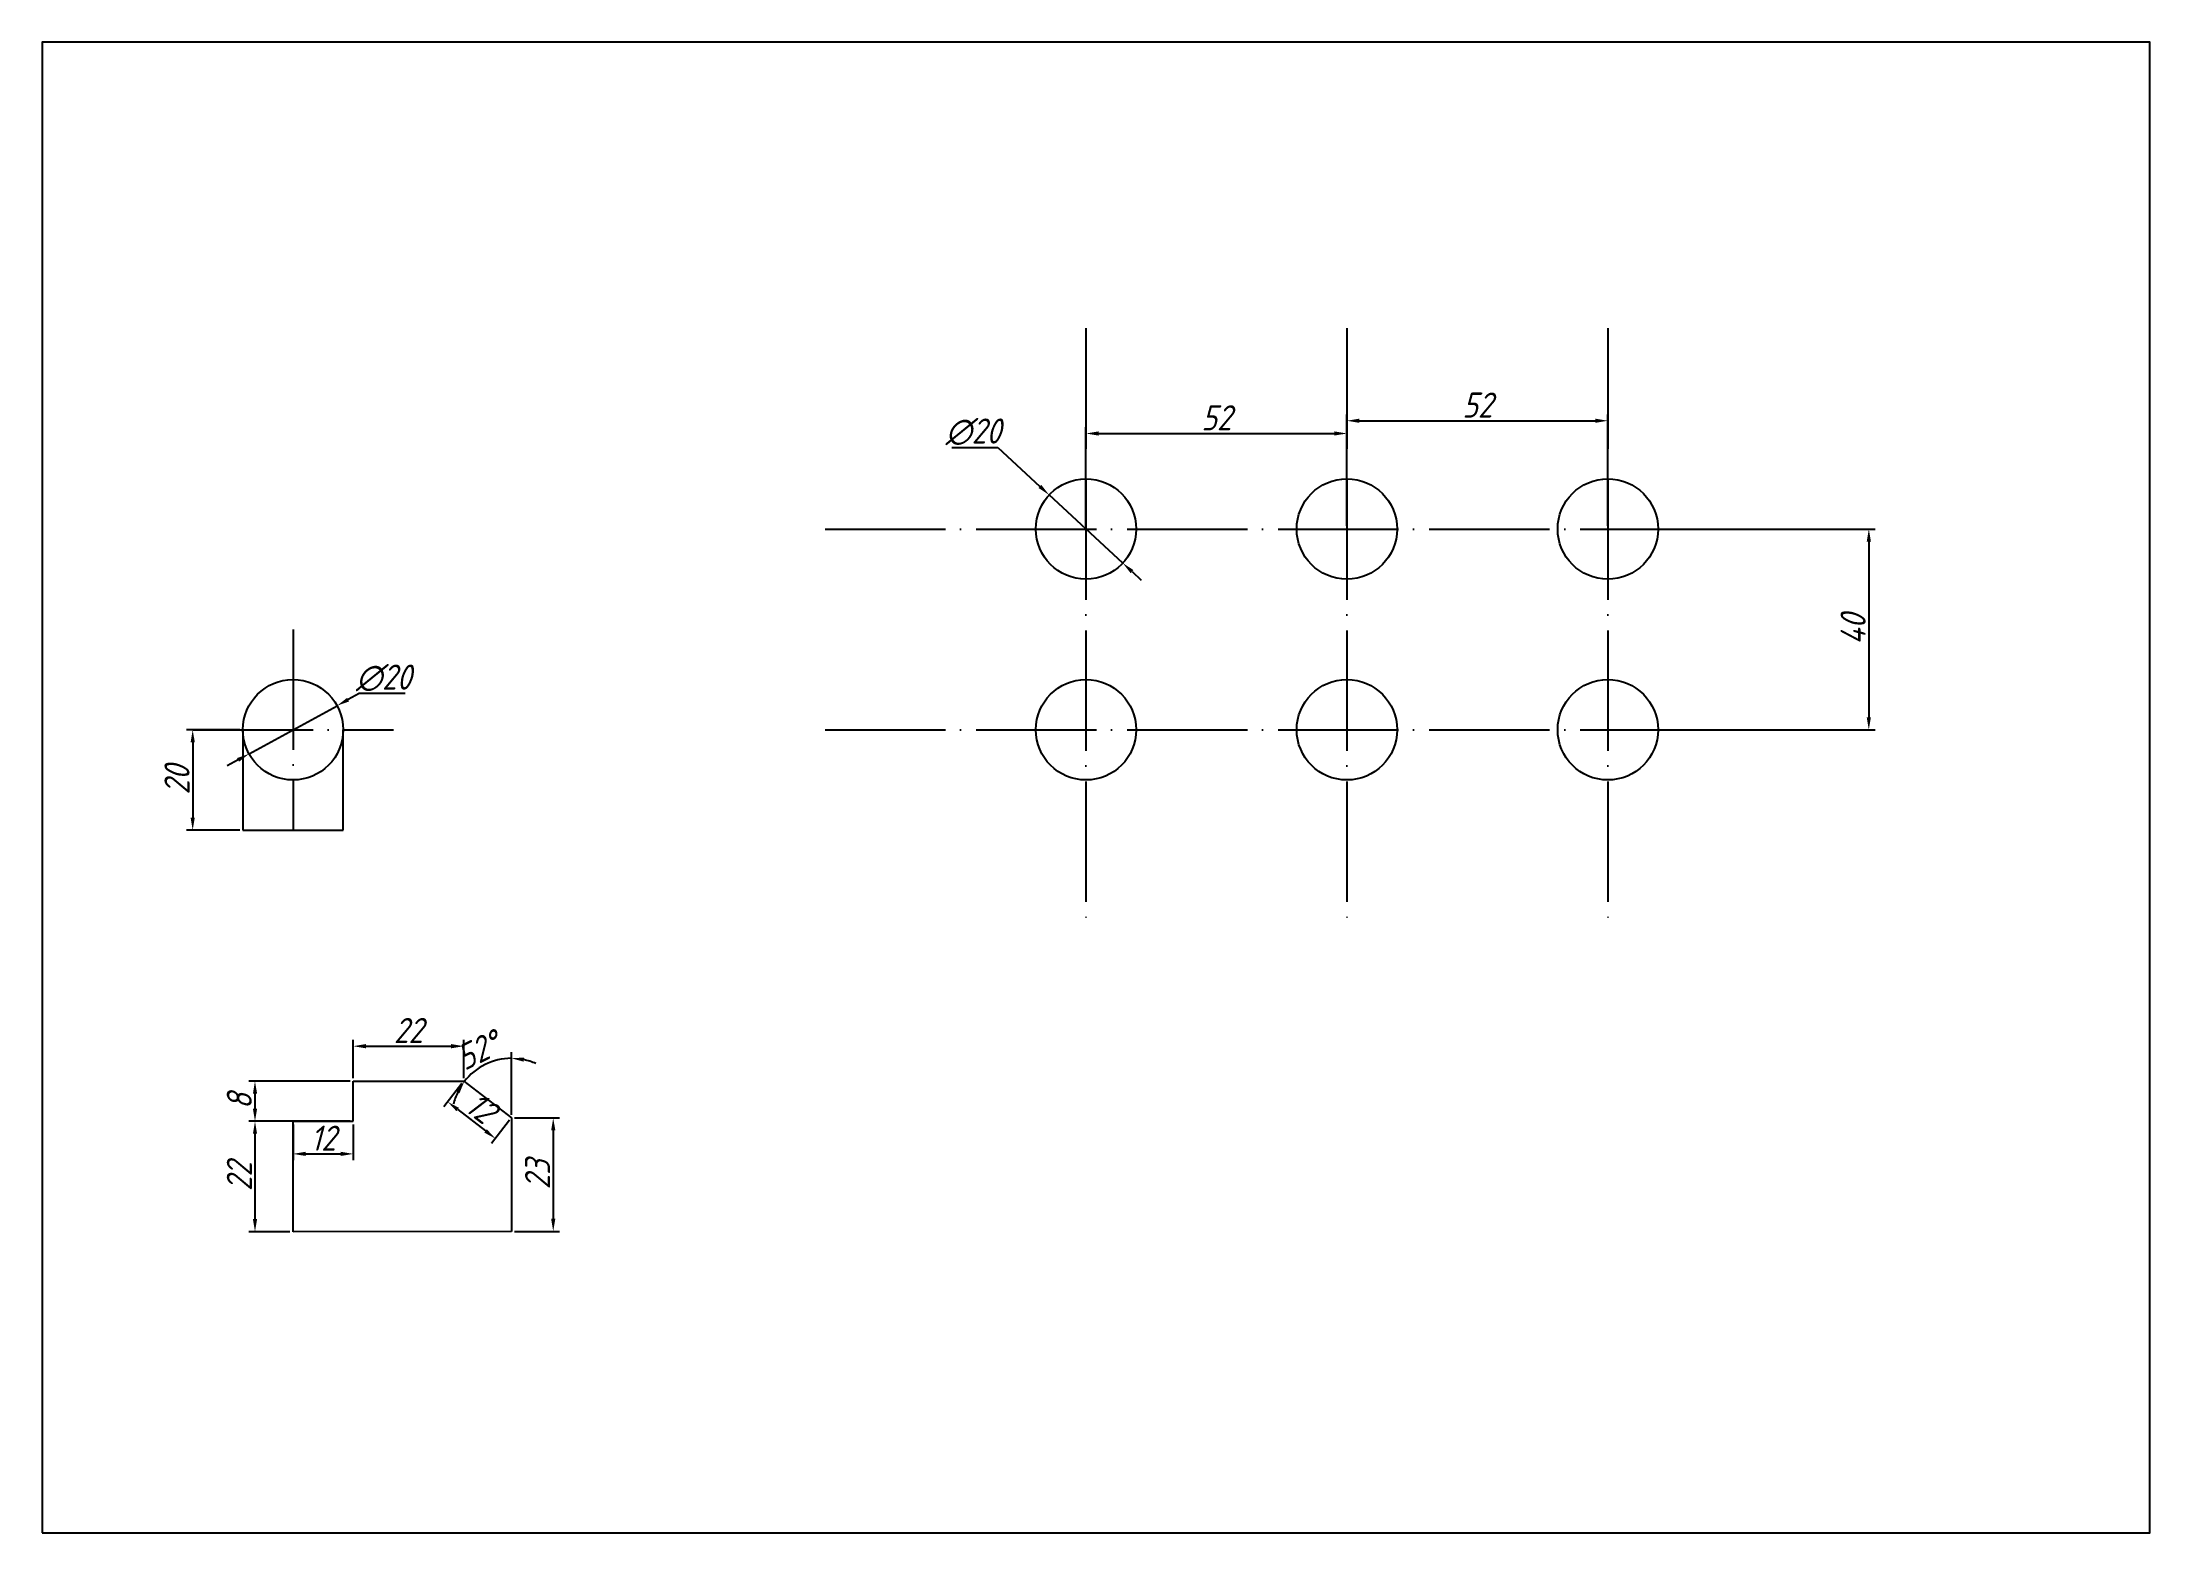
# Model space of a CAD drawing. Header units: millimetres. Extents: x 0 to 420, y 0 to 297.
import ezdxf

# ---------------------------------------------------------------- set-up
doc = ezdxf.new("R2010")
doc.units = ezdxf.units.MM
doc.linetypes.add('ACAD_ISO04W100', pattern=[30, 24, -3, 0, -3])
doc.layers.add('尺寸', color=5, linetype='Continuous')
doc.layers.add('点划线', color=10, linetype='ACAD_ISO04W100')
doc.styles.add('WZYS_1_10152144', font='gbeitc.shx', dxfattribs={"bigfont": 'gbcbig.shx'})
doc.dimstyles.new('BZYS_1_10152144', dxfattribs={"dimtxt": 5, "dimasz": 2.5, "dimexe": 1.25, "dimexo": 0.625, "dimtad": 1, "dimtoh": 1, "dimdec": 0, "dimdsep": 46, "dimtxsty": 'WZYS_1_10152144', "dimcen": 2.5, "dimadec": 0, "dimazin": 0, "dimtfac": 1, "dimtdec": 0, "dimtmove": 0, "dimatfit": 3, "dimfxl": 1, "dimarcsym": 0})

# ---------------------------------------------------------------- blocks, each defined once
blk = doc.blocks.new('*D1')
at = {"layer": 'Defpoints', "color": 0, "transparency": 16777216}
for p in [(40, 160), (30, 140), (40, 140)]:
    blk.add_point(p, dxfattribs=at)
at = {"layer": '尺寸', "color": 0, "lineweight": -2, "transparency": 16777216}
for p, q in [((39.37, 160), (28.75, 160)), ((30, 157.5), (30, 142.5)), ((39.37, 140), (28.75, 140))]:
    blk.add_line(p, q, dxfattribs=at)
at = {"layer": '尺寸', "color": 0, "transparency": 16777216}
for points in [[(29.58, 157.5), (30.42, 157.5), (30, 160)], [(29.58, 142.5), (30.42, 142.5), (30, 140)]]:
    blk.add_solid(points, dxfattribs=at)
at = {"layer": '尺寸', "color": 0, "transparency": 16777216, "insert": (26.87, 150), "char_height": 5, "attachment_point": 5, "rotation": 90, "style": 'WZYS_1_10152144'}
blk.add_mtext('20', dxfattribs=at)
blk = doc.blocks.new('*D2')
at = {"layer": 'Defpoints', "color": 0, "transparency": 16777216}
for p in [(58.77, 164.8), (41.23, 155.2)]:
    blk.add_point(p, dxfattribs=at)
at = {"layer": '尺寸', "color": 0, "lineweight": -2, "transparency": 16777216}
for p, q in [((41.23, 155.2), (58.77, 164.8)), ((63.16, 167.2), (60.97, 166)), ((72.33, 167.2), (63.16, 167.2)), ((39.03, 154), (36.84, 152.8))]:
    blk.add_line(p, q, dxfattribs=at)
at = {"layer": '尺寸', "color": 0, "transparency": 16777216}
for points in [[(60.77, 166.37), (61.17, 165.64), (58.77, 164.8)], [(38.83, 154.36), (39.23, 153.63), (41.23, 155.2)]]:
    blk.add_solid(points, dxfattribs=at)
at = {"layer": '尺寸', "color": 0, "transparency": 16777216, "insert": (68.05, 170.33), "char_height": 5, "attachment_point": 5, "style": 'WZYS_1_10152144'}
blk.add_mtext('∅20', dxfattribs=at)
blk = doc.blocks.new('*D3')
at = {"layer": 'Defpoints', "color": 0, "transparency": 16777216}
for p in [(93.51, 82.68), (93.51, 60.07), (101.84, 60.07)]:
    blk.add_point(p, dxfattribs=at)
at = {"layer": '尺寸', "color": 0, "lineweight": -2, "transparency": 16777216}
for p, q in [((94.14, 82.68), (103.09, 82.68)), ((101.84, 80.18), (101.84, 62.57)), ((94.14, 60.07), (103.09, 60.07))]:
    blk.add_line(p, q, dxfattribs=at)
at = {"layer": '尺寸', "color": 0, "transparency": 16777216}
for points in [[(101.43, 80.18), (102.26, 80.18), (101.84, 82.68)], [(101.43, 62.57), (102.26, 62.57), (101.84, 60.07)]]:
    blk.add_solid(points, dxfattribs=at)
at = {"layer": '尺寸', "color": 0, "transparency": 16777216, "insert": (98.72, 71.38), "char_height": 5, "attachment_point": 5, "rotation": 90, "style": 'WZYS_1_10152144'}
blk.add_mtext('23', dxfattribs=at)
blk = doc.blocks.new('*D5')
at = {"layer": 'Defpoints', "color": 0, "transparency": 16777216}
for p in [(50, 82), (42.41, 60), (50, 60)]:
    blk.add_point(p, dxfattribs=at)
at = {"layer": '尺寸', "color": 0, "lineweight": -2, "transparency": 16777216}
for p, q in [((49.38, 82), (41.16, 82)), ((42.41, 79.5), (42.41, 62.5)), ((49.38, 60), (41.16, 60))]:
    blk.add_line(p, q, dxfattribs=at)
at = {"layer": '尺寸', "color": 0, "transparency": 16777216}
for points in [[(42, 79.5), (42.83, 79.5), (42.41, 82)], [(42, 62.5), (42.83, 62.5), (42.41, 60)]]:
    blk.add_solid(points, dxfattribs=at)
at = {"layer": '尺寸', "color": 0, "transparency": 16777216, "insert": (39.29, 71), "char_height": 5, "attachment_point": 5, "rotation": 90, "style": 'WZYS_1_10152144'}
blk.add_mtext('22', dxfattribs=at)
blk = doc.blocks.new('*D7')
at = {"layer": 'Defpoints', "color": 0, "transparency": 16777216}
for p in [(62, 90), (42.41, 82), (62, 82)]:
    blk.add_point(p, dxfattribs=at)
at = {"layer": '尺寸', "color": 0, "lineweight": -2, "transparency": 16777216}
for p, q in [((61.38, 90), (41.16, 90)), ((42.41, 87.5), (42.41, 84.5)), ((61.38, 82), (41.16, 82))]:
    blk.add_line(p, q, dxfattribs=at)
at = {"layer": '尺寸', "color": 0, "transparency": 16777216}
for points in [[(42, 87.5), (42.83, 87.5), (42.41, 90)], [(42, 84.5), (42.83, 84.5), (42.41, 82)]]:
    blk.add_solid(points, dxfattribs=at)
at = {"layer": '尺寸', "color": 0, "transparency": 16777216, "insert": (39.29, 86), "char_height": 5, "attachment_point": 5, "rotation": 90, "style": 'WZYS_1_10152144'}
blk.add_mtext('8', dxfattribs=at)
blk = doc.blocks.new('*D8')
at = {"layer": 'Defpoints', "color": 0, "transparency": 16777216}
for p in [(50, 82), (62, 82), (62, 75.5)]:
    blk.add_point(p, dxfattribs=at)
at = {"layer": '尺寸', "color": 0, "lineweight": -2, "transparency": 16777216}
for p, q in [((50, 81.38), (50, 74.25)), ((62, 81.38), (62, 74.25)), ((52.5, 75.5), (59.5, 75.5))]:
    blk.add_line(p, q, dxfattribs=at)
at = {"layer": '尺寸', "color": 0, "transparency": 16777216}
for points in [[(52.5, 75.92), (52.5, 75.09), (50, 75.5)], [(59.5, 75.92), (59.5, 75.09), (62, 75.5)]]:
    blk.add_solid(points, dxfattribs=at)
at = {"layer": '尺寸', "color": 0, "transparency": 16777216, "insert": (56, 78.63), "char_height": 5, "attachment_point": 5, "style": 'WZYS_1_10152144'}
blk.add_mtext('12', dxfattribs=at)
blk = doc.blocks.new('*D9')
at = {"layer": 'Defpoints', "color": 0, "transparency": 16777216}
for p in [(84, 96.96), (62, 90), (84, 90)]:
    blk.add_point(p, dxfattribs=at)
at = {"layer": '尺寸', "color": 0, "lineweight": -2, "transparency": 16777216}
for p, q in [((62, 90.62), (62, 98.21)), ((64.5, 96.96), (81.5, 96.96)), ((84, 90.62), (84, 98.21))]:
    blk.add_line(p, q, dxfattribs=at)
at = {"layer": '尺寸', "color": 0, "transparency": 16777216}
for points in [[(64.5, 97.38), (64.5, 96.54), (62, 96.96)], [(81.5, 97.38), (81.5, 96.54), (84, 96.96)]]:
    blk.add_solid(points, dxfattribs=at)
at = {"layer": '尺寸', "color": 0, "transparency": 16777216, "insert": (73, 100.09), "char_height": 5, "attachment_point": 5, "style": 'WZYS_1_10152144'}
blk.add_mtext('22', dxfattribs=at)
blk = doc.blocks.new('*D10')
at = {"layer": 'Defpoints', "color": 0, "transparency": 16777216}
for p in [(84, 90), (93.51, 82.68), (90.33, 78.55)]:
    blk.add_point(p, dxfattribs=at)
at = {"layer": '尺寸', "color": 0, "lineweight": -2, "transparency": 16777216}
for p, q in [((83.62, 89.5), (80.06, 84.88)), ((82.8, 84.34), (88.35, 80.08)), ((93.13, 82.19), (89.57, 77.56))]:
    blk.add_line(p, q, dxfattribs=at)
at = {"layer": '尺寸', "color": 0, "transparency": 16777216}
for points in [[(83.06, 84.67), (82.55, 84.01), (80.82, 85.87)], [(88.6, 80.41), (88.1, 79.74), (90.33, 78.55)]]:
    blk.add_solid(points, dxfattribs=at)
at = {"layer": '尺寸', "color": 0, "transparency": 16777216, "insert": (87.48, 84.69), "char_height": 5, "attachment_point": 5, "rotation": 322.4314, "style": 'WZYS_1_10152144'}
blk.add_mtext('12', dxfattribs=at)
blk = doc.blocks.new('*D12')
at = {"layer": 'Defpoints', "color": 0, "transparency": 16777216}
for p in [(260, 219.03), (208, 200), (260, 200)]:
    blk.add_point(p, dxfattribs=at)
at = {"layer": '尺寸', "color": 0, "lineweight": -2, "transparency": 16777216}
for p, q in [((208, 200.62), (208, 220.28)), ((210.5, 219.03), (257.5, 219.03)), ((260, 200.62), (260, 220.28))]:
    blk.add_line(p, q, dxfattribs=at)
at = {"layer": '尺寸', "color": 0, "transparency": 16777216}
for points in [[(210.5, 219.45), (210.5, 218.62), (208, 219.03)], [(257.5, 219.45), (257.5, 218.62), (260, 219.03)]]:
    blk.add_solid(points, dxfattribs=at)
at = {"layer": '尺寸', "color": 0, "transparency": 16777216, "insert": (234, 222.16), "char_height": 5, "attachment_point": 5, "style": 'WZYS_1_10152144'}
blk.add_mtext('52', dxfattribs=at)
blk = doc.blocks.new('*D13')
at = {"layer": 'Defpoints', "color": 0, "transparency": 16777216}
for p in [(312, 221.57), (260, 200), (312, 200)]:
    blk.add_point(p, dxfattribs=at)
at = {"layer": '尺寸', "color": 0, "lineweight": -2, "transparency": 16777216}
for p, q in [((260, 200.62), (260, 222.82)), ((312, 200.62), (312, 222.82)), ((262.5, 221.57), (309.5, 221.57))]:
    blk.add_line(p, q, dxfattribs=at)
at = {"layer": '尺寸', "color": 0, "transparency": 16777216}
for points in [[(262.5, 221.99), (262.5, 221.15), (260, 221.57)], [(309.5, 221.99), (309.5, 221.15), (312, 221.57)]]:
    blk.add_solid(points, dxfattribs=at)
at = {"layer": '尺寸', "color": 0, "transparency": 16777216, "insert": (286, 224.7), "char_height": 5, "attachment_point": 5, "style": 'WZYS_1_10152144'}
blk.add_mtext('52', dxfattribs=at)
blk = doc.blocks.new('*D14')
at = {"layer": 'Defpoints', "color": 0, "transparency": 16777216}
for p in [(312, 200), (312, 160), (364, 160)]:
    blk.add_point(p, dxfattribs=at)
at = {"layer": '尺寸', "color": 0, "lineweight": -2, "transparency": 16777216}
for p, q in [((312.62, 200), (365.25, 200)), ((364, 197.5), (364, 162.5)), ((312.62, 160), (365.25, 160))]:
    blk.add_line(p, q, dxfattribs=at)
at = {"layer": '尺寸', "color": 0, "transparency": 16777216}
for points in [[(363.58, 197.5), (364.42, 197.5), (364, 200)], [(363.58, 162.5), (364.42, 162.5), (364, 160)]]:
    blk.add_solid(points, dxfattribs=at)
at = {"layer": '尺寸', "color": 0, "transparency": 16777216, "insert": (360.87, 180), "char_height": 5, "attachment_point": 5, "rotation": 90, "style": 'WZYS_1_10152144'}
blk.add_mtext('40', dxfattribs=at)
blk = doc.blocks.new('*D15')
at = {"layer": 'Defpoints', "color": 0, "transparency": 16777216}
for p in [(200.66, 206.79), (215.34, 193.21)]:
    blk.add_point(p, dxfattribs=at)
at = {"layer": '尺寸', "color": 0, "lineweight": -2, "transparency": 16777216}
for p, q in [((181.27, 216.24), (190.43, 216.24)), ((190.43, 216.24), (198.82, 208.49)), ((215.34, 193.21), (200.66, 206.79)), ((217.18, 191.51), (219.01, 189.82))]:
    blk.add_line(p, q, dxfattribs=at)
at = {"layer": '尺寸', "color": 0, "transparency": 16777216}
for points in [[(199.1, 208.79), (198.54, 208.18), (200.66, 206.79)], [(217.46, 191.82), (216.9, 191.21), (215.34, 193.21)]]:
    blk.add_solid(points, dxfattribs=at)
at = {"layer": '尺寸', "color": 0, "transparency": 16777216, "insert": (185.54, 219.36), "char_height": 5, "attachment_point": 5, "style": 'WZYS_1_10152144'}
blk.add_mtext('∅20', dxfattribs=at)
blk = doc.blocks.new('*D16')
at = {"layer": 'Defpoints', "color": 0, "transparency": 16777216}
for p in [(89.95, 94), (84, 90), (93.51, 82.68), (93.51, 82.68), (93.51, 60.07)]:
    blk.add_point(p, dxfattribs=at)
at = {"layer": '尺寸', "color": 0, "lineweight": -2, "transparency": 16777216}
blk.add_line((93.51, 83.31), (93.51, 95.8), dxfattribs=at)
for start, end in [(90, 142.4314), (65.8034, 77.9017), (154.5297, 166.628)]:
    blk.add_arc((93.51, 82.68), 11.86, start, end, dxfattribs=at)
at = {"layer": '尺寸', "color": 0, "transparency": 16777216}
for points in [[(95.95, 93.87), (96.04, 94.7), (93.51, 94.55)], [(82.45, 88), (83.16, 87.57), (84.11, 89.92)]]:
    blk.add_solid(points, dxfattribs=at)
at = {"layer": '尺寸', "color": 0, "transparency": 16777216, "insert": (86.89, 96.13), "char_height": 5, "attachment_point": 5, "rotation": 26.2157, "style": 'WZYS_1_10152144'}
blk.add_mtext('52°', dxfattribs=at)

msp = doc.modelspace()

# ---------------------------------------------------------------- linework, layer by layer
for p, q in [((40, 160), (40, 140)), ((60, 140), (60, 160)), ((40, 140), (60, 140)), ((62, 82), (62, 90)), ((62, 90), (84, 90)), ((84, 90), (93.51, 82.68)), ((50, 60), (50, 82)), ((50, 82), (62, 82)), ((93.51, 82.68), (93.51, 60.07)), ((93.51, 60.07), (50, 60))]:
    msp.add_line(p, q)
msp.add_lwpolyline([(0, 0), (420, 0), (420, 297), (0, 297)], close=True)
for centre in [(208, 200), (260, 200), (312, 200), (50, 160), (208, 160), (260, 160), (312, 160)]:
    msp.add_circle(centre, 10)
at = {"layer": '点划线'}
for p, q in [((208, 240), (208, 120)), ((260, 240), (260, 120)), ((312, 240), (312, 120)), ((156, 200), (364, 200)), ((50, 180), (50, 140)), ((30, 160), (70, 160)), ((156, 160), (364, 160))]:
    msp.add_line(p, q, dxfattribs=at)

# ---------------------------------------------------------------- dimensions: what is measured, and where the dimension line sits
at = {"layer": '尺寸'}
for p1, p2, distance, picture, middle in [((260, 200), (312, 200), 21.57, '*D13', (286, 224.7)), ((208, 200), (260, 200), 19.03, '*D12', (234, 222.16)), ((312, 200), (312, 160), 52, '*D14', (360.87, 180)), ((62, 90), (84, 90), 6.96, '*D9', (73, 100.09)), ((62, 90), (62, 82), -19.59, '*D7', (39.29, 86)), ((84, 90), (93.51, 82.68), -5.21, '*D10', (87.48, 84.69)), ((50, 82), (50, 60), -7.59, '*D5', (39.29, 71)), ((50, 82), (62, 82), -6.5, '*D8', (56, 78.63)), ((93.51, 82.68), (93.51, 60.07), 8.33, '*D3', (98.72, 71.38))]:
    dim = msp.add_aligned_dim(p1=p1, p2=p2, distance=distance, dimstyle='BZYS_1_10152144', dxfattribs=at)
    dim.commit()
    dim.dimension.update_dxf_attribs({"geometry": picture, "text_midpoint": middle})
dim = msp.add_diameter_dim_2p(p1=(215.34, 193.21), p2=(200.66, 206.79), dimstyle='BZYS_1_10152144', dxfattribs=at)
dim.commit()
dim.dimension.update_dxf_attribs({"geometry": '*D15', "text_midpoint": (185.54, 216.24), "dimtype": 163})
dim = msp.add_diameter_dim_2p(p1=(41.23, 155.2), p2=(58.77, 164.8), dimstyle='BZYS_1_10152144', dxfattribs=at)
dim.commit()
dim.dimension.update_dxf_attribs({"geometry": '*D2', "text_midpoint": (68.05, 170.33)})
dim = msp.add_linear_dim(base=(30, 140), p1=(40, 160), p2=(40, 140), angle=90, dimstyle='BZYS_1_10152144', dxfattribs=at)
dim.commit()
dim.dimension.update_dxf_attribs({"geometry": '*D1', "text_midpoint": (26.87, 150)})
dim = msp.add_angular_dim_2l(base=(89.95, 94), line1=((93.51, 82.68), (93.51, 60.07)), line2=((84, 90), (93.51, 82.68)), dimstyle='BZYS_1_10152144', dxfattribs=at)
dim.commit()
dim.dimension.update_dxf_attribs({"geometry": '*D16', "text_midpoint": (86.89, 96.13)})

doc.saveas('drawing.dxf')
